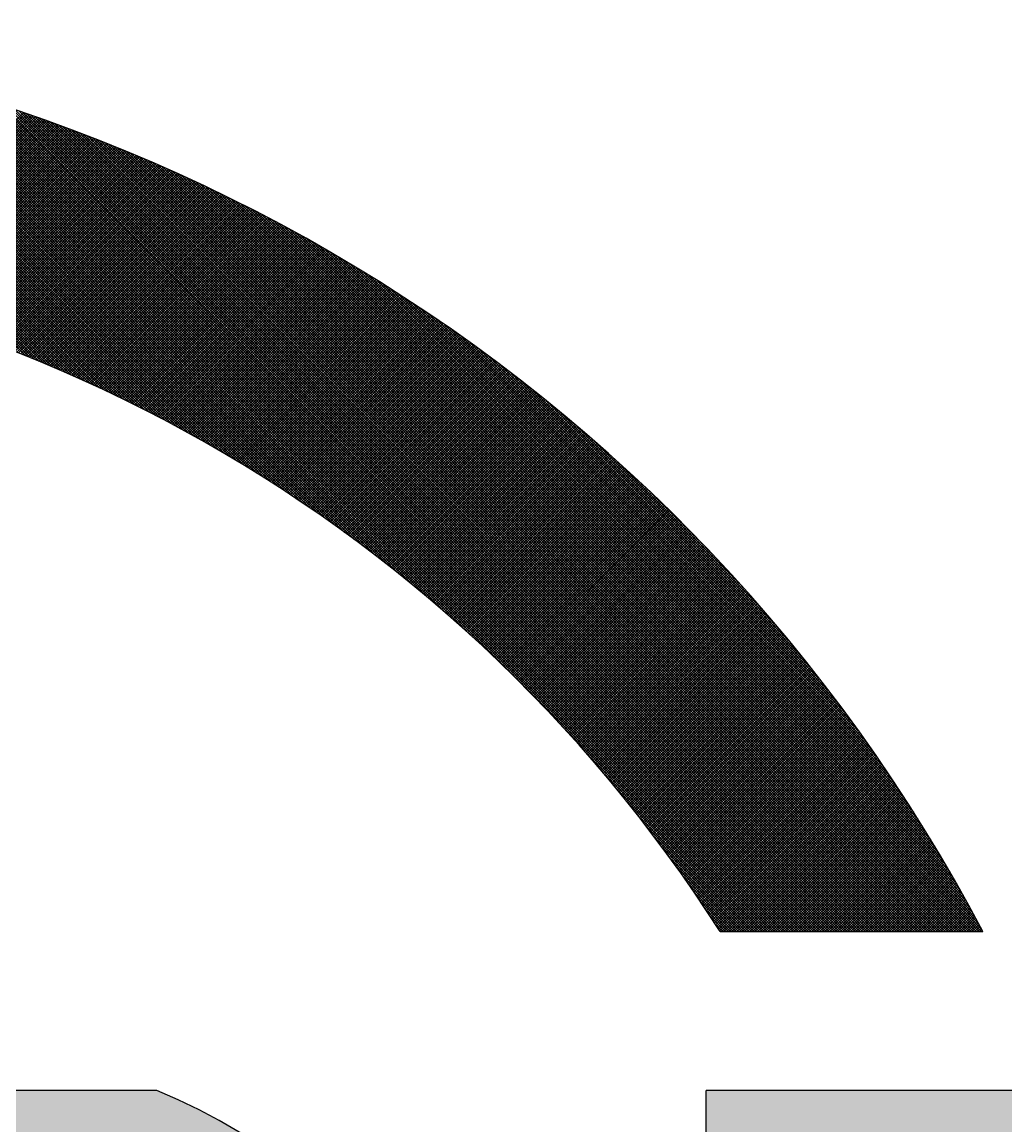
# Model space of a CAD drawing. Extents: x -29293 to 30124, y -19360 to 22650.
# Drawn here: x 24815.1 to 25151.7, y -17345.8 to -16968.3 of the extents above; entities that cross this region are included whole.
import ezdxf

# ---------------------------------------------------------------- set-up
doc = ezdxf.new("R2010")
doc.units = 0
doc.linetypes.add('XKITLINE00', pattern=[0])
doc.layers.get('0').update_dxf_attribs({"linetype": 'CONTINUOUS', "lineweight": 25})

# ---------------------------------------------------------------- blocks, each defined once
blk = doc.blocks.new('*D361')
at = {"color": 1}
for points in [[(545.5604, 18.2845), (548.1943, 18.9966), (548.1524, 18.9973)], [(548.1524, 18.9973), (545.5604, 18.9973), (545.5604, 18.2845)], [(545.5604, 18.2845), (548.1524, 18.9973), (545.5604, 18.2845)], [(545.5604, 18.2845), (548.2361, 18.9943), (548.1943, 18.9966)], [(545.5604, 18.2845), (548.2779, 18.9906), (548.2361, 18.9943)], [(545.5604, 18.2845), (548.3195, 18.9853), (548.2779, 18.9906)], [(545.5604, 18.2845), (548.3609, 18.9785), (548.3195, 18.9853)], [(545.5604, 18.2845), (548.402, 18.9703), (548.3609, 18.9785)], [(545.5604, 18.2845), (548.4428, 18.9606), (548.402, 18.9703)], [(545.5604, 18.2845), (548.4832, 18.9494), (548.4428, 18.9606)], [(545.5604, 18.2845), (548.5232, 18.9368), (548.4832, 18.9494)], [(545.5604, 18.2845), (548.5627, 18.9228), (548.5232, 18.9368)], [(545.5604, 18.2845), (548.6016, 18.9073), (548.5627, 18.9228)], [(545.5604, 18.2845), (548.64, 18.8905), (548.6016, 18.9073)], [(545.5604, 18.2845), (548.6778, 18.8723), (548.64, 18.8905)], [(545.5604, 18.2845), (548.7149, 18.8527), (548.6778, 18.8723)], [(545.5604, 18.2845), (548.7512, 18.8318), (548.7149, 18.8527)], [(545.5604, 18.2845), (548.7868, 18.8097), (548.7512, 18.8318)], [(545.5604, 18.2845), (548.8216, 18.7862), (548.7868, 18.8097)], [(545.5604, 18.2845), (548.8555, 18.7616), (548.8216, 18.7862)], [(545.5604, 18.2845), (548.8885, 18.7357), (548.8555, 18.7616)], [(545.5604, 18.2845), (548.9205, 18.7087), (548.8885, 18.7357)], [(545.5604, 18.2845), (548.9516, 18.6805), (548.9205, 18.7087)], [(545.5604, 18.2845), (548.9816, 18.6512), (548.9516, 18.6805)], [(545.5604, 18.2845), (549.0105, 18.6209), (548.9816, 18.6512)], [(545.5604, 18.2845), (549.0384, 18.5895), (549.0105, 18.6209)], [(545.5604, 18.2845), (549.065, 18.5572), (549.0384, 18.5895)], [(545.5604, 18.2845), (549.0906, 18.5239), (549.065, 18.5572)], [(545.5604, 18.2845), (549.1149, 18.4898), (549.0906, 18.5239)], [(545.5604, 18.2845), (549.1379, 18.4548), (549.1149, 18.4898)], [(545.5604, 18.2845), (549.1597, 18.4189), (549.1379, 18.4548)], [(545.5604, 18.2845), (549.1802, 18.3824), (549.1597, 18.4189)], [(545.5604, 18.2845), (549.1993, 18.3451), (549.1802, 18.3824)], [(545.5604, 18.2845), (549.2171, 18.3071), (549.1993, 18.3451)], [(545.5604, 18.2845), (548.1524, 18.2845), (549.2171, 18.3071)], [(548.1524, 18.2845), (549.2336, 18.2685), (549.2171, 18.3071)], [(548.1524, 18.2845), (548.1746, 18.284), (549.2336, 18.2685)], [(548.1746, 18.284), (548.1968, 18.2823), (549.2486, 18.2294)], [(548.1746, 18.284), (549.2486, 18.2294), (549.2336, 18.2685)], [(548.1968, 18.2823), (548.2189, 18.2796), (549.2744, 18.1496)], [(548.1968, 18.2823), (549.2744, 18.1496), (549.2622, 18.1897)], [(548.1968, 18.2823), (549.2622, 18.1897), (549.2486, 18.2294)], [(548.2189, 18.2796), (548.2409, 18.2758), (549.2851, 18.1091)], [(548.2189, 18.2796), (549.2851, 18.1091), (549.2744, 18.1496)], [(548.2409, 18.2758), (548.2626, 18.2709), (549.2944, 18.0682)], [(548.2409, 18.2758), (549.2944, 18.0682), (549.2851, 18.1091)], [(548.2626, 18.2709), (548.284, 18.265), (549.3085, 17.9856)], [(548.2626, 18.2709), (549.3085, 17.9856), (549.3022, 18.027)], [(548.2626, 18.2709), (549.3022, 18.027), (549.2944, 18.0682)], [(548.284, 18.265), (548.3052, 18.258), (549.3133, 17.9439)], [(548.284, 18.265), (549.3133, 17.9439), (549.3085, 17.9856)], [(548.3052, 18.258), (548.3259, 18.25), (549.3166, 17.9021)], [(548.3052, 18.258), (549.3166, 17.9021), (549.3133, 17.9439)], [(548.3259, 18.25), (548.3463, 18.241), (549.3187, 17.8183)], [(548.3259, 18.25), (549.3187, 17.8183), (549.3184, 17.8602)], [(548.3259, 18.25), (549.3184, 17.8602), (549.3166, 17.9021)], [(548.3463, 18.241), (548.3662, 18.231), (549.3175, 17.7764)], [(548.3463, 18.241), (549.3175, 17.7764), (549.3187, 17.8183)], [(548.3662, 18.231), (548.3856, 18.22), (549.3148, 17.7346)], [(548.3662, 18.231), (549.3148, 17.7346), (549.3175, 17.7764)], [(548.3856, 18.22), (548.4044, 18.2081), (549.3049, 17.6513)], [(548.3856, 18.22), (549.3049, 17.6513), (549.3106, 17.6929)], [(548.3856, 18.22), (549.3106, 17.6929), (549.3148, 17.7346)], [(548.4044, 18.2081), (548.4226, 18.1953), (549.2977, 17.61)], [(548.4044, 18.2081), (549.2977, 17.61), (549.3049, 17.6513)], [(548.4226, 18.1953), (548.4401, 18.1816), (549.2788, 17.5283)], [(548.4226, 18.1953), (549.2788, 17.5283), (549.289, 17.569)], [(548.4226, 18.1953), (549.289, 17.569), (549.2977, 17.61)], [(548.4401, 18.1816), (548.457, 18.167), (549.2672, 17.488)], [(548.4401, 18.1816), (549.2672, 17.488), (549.2788, 17.5283)], [(548.457, 18.167), (548.4731, 18.1517), (549.2542, 17.4482)], [(548.457, 18.167), (549.2542, 17.4482), (549.2672, 17.488)], [(548.4731, 18.1517), (548.4885, 18.1355), (549.2238, 17.37)], [(548.4731, 18.1517), (549.2238, 17.37), (549.2397, 17.4088)], [(548.4731, 18.1517), (549.2397, 17.4088), (549.2542, 17.4482)], [(548.4885, 18.1355), (548.503, 18.1187), (549.2066, 17.3318)], [(548.4885, 18.1355), (549.2066, 17.3318), (549.2238, 17.37)], [(548.503, 18.1187), (548.5167, 18.1011), (549.188, 17.2943)], [(548.503, 18.1187), (549.188, 17.2943), (549.2066, 17.3318)], [(548.5167, 18.1011), (548.5295, 18.0829), (549.1467, 17.2213)], [(548.5167, 18.1011), (549.1467, 17.2213), (549.168, 17.2574)], [(548.5167, 18.1011), (549.168, 17.2574), (549.188, 17.2943)], [(548.5295, 18.0829), (548.5414, 18.0641), (549.1242, 17.1859)], [(548.5295, 18.0829), (549.1242, 17.1859), (549.1467, 17.2213)], [(548.5414, 18.0641), (548.5524, 18.0448), (549.1004, 17.1514)], [(548.5414, 18.0641), (549.1004, 17.1514), (549.1242, 17.1859)], [(548.5524, 18.0448), (548.5624, 18.0249), (549.0491, 17.0851)], [(548.5524, 18.0448), (549.0491, 17.0851), (549.0754, 17.1178)], [(548.5524, 18.0448), (549.0754, 17.1178), (549.1004, 17.1514)], [(548.5624, 18.0249), (548.5714, 18.0045), (549.0217, 17.0533)], [(548.5624, 18.0249), (549.0217, 17.0533), (549.0491, 17.0851)], [(548.5714, 18.0045), (548.5794, 17.9837), (549.0217, 17.0533)], [(548.5794, 17.9837), (548.5864, 17.9626), (549.0217, 17.0533)], [(548.5864, 17.9626), (548.5924, 17.9411), (549.0217, 17.0533)], [(548.5924, 17.9411), (548.5972, 17.9194), (549.0217, 17.0533)], [(548.5972, 17.9194), (548.6011, 17.8975), (549.0217, 17.0533)], [(548.6011, 17.8975), (548.6038, 17.8754), (549.0217, 17.0533)], [(548.6038, 17.8754), (548.6054, 17.8532), (549.0217, 17.0533)], [(548.6054, 17.8532), (548.606, 17.8309), (549.0217, 17.0533)], [(548.606, 17.8309), (548.6054, 17.8087), (549.0217, 17.0533)], [(548.6038, 17.7865), (548.6011, 17.7644), (549.0217, 17.0533)], [(548.6054, 17.8087), (548.6038, 17.7865), (549.0217, 17.0533)], [(548.6011, 17.7644), (548.5972, 17.7424), (549.0217, 17.0533)], [(548.5924, 17.7207), (548.5864, 17.6993), (549.0217, 17.0533)], [(548.5972, 17.7424), (548.5924, 17.7207), (549.0217, 17.0533)], [(548.5794, 17.6781), (548.5714, 17.6573), (549.0217, 17.0533)], [(548.5864, 17.6993), (548.5794, 17.6781), (549.0217, 17.0533)], [(548.5624, 17.637), (548.5524, 17.6171), (549.0217, 17.0533)], [(548.5714, 17.6573), (548.5624, 17.637), (549.0217, 17.0533)], [(548.5414, 17.5977), (548.5295, 17.5789), (549.0217, 17.0533)], [(548.5524, 17.6171), (548.5414, 17.5977), (549.0217, 17.0533)], [(548.5167, 17.5607), (548.503, 17.5432), (549.0217, 17.0533)], [(548.5295, 17.5789), (548.5167, 17.5607), (549.0217, 17.0533)], [(548.4885, 17.5263), (548.4731, 17.5102), (549.0217, 17.0533)], [(548.503, 17.5432), (548.4885, 17.5263), (549.0217, 17.0533)], [(548.4401, 17.4803), (548.4226, 17.4666), (549.0217, 17.0533)], [(548.457, 17.4948), (548.4401, 17.4803), (549.0217, 17.0533)], [(548.4731, 17.5102), (548.457, 17.4948), (549.0217, 17.0533)], [(548.4044, 17.4538), (548.3856, 17.4419), (549.0217, 17.0533)], [(548.4226, 17.4666), (548.4044, 17.4538), (549.0217, 17.0533)], [(548.3259, 17.4119), (548.3052, 17.4038), (549.0217, 17.0533)], [(548.3463, 17.4209), (548.3259, 17.4119), (549.0217, 17.0533)], [(548.3662, 17.4309), (548.3463, 17.4209), (549.0217, 17.0533)], [(548.3856, 17.4419), (548.3662, 17.4309), (549.0217, 17.0533)], [(548.2626, 17.3909), (548.2409, 17.386), (546.986, 17.0533)], [(548.2626, 17.3909), (546.986, 17.0533), (549.0217, 17.0533)], [(548.2409, 17.386), (548.2189, 17.3822), (546.986, 17.0533)], [(548.2189, 17.3822), (548.1968, 17.3795), (546.986, 17.0533)], [(548.1968, 17.3795), (548.1746, 17.3779), (546.986, 17.0533)], [(548.1746, 17.3779), (548.1524, 17.3773), (546.986, 17.0533)], [(548.1524, 17.3773), (546.986, 17.3773), (546.986, 17.0533)], [(548.284, 17.3969), (548.2626, 17.3909), (549.0217, 17.0533)], [(548.3052, 17.4038), (548.284, 17.3969), (549.0217, 17.0533)]]:
    blk.add_solid(points, dxfattribs=at)
blk = doc.blocks.new('*D362')
at = {"color": 5}
for points in [[(542.5148, 18.2845), (543.6812, 18.9973), (541.2188, 18.9973)], [(543.3572, 18.2845), (543.6812, 18.9973), (542.5148, 18.2845)], [(543.3572, 18.2845), (543.752, 18.9663), (543.6812, 18.9973)], [(543.3572, 18.2845), (543.8217, 18.9326), (543.752, 18.9663)], [(543.3572, 18.2845), (543.8901, 18.8964), (543.8217, 18.9326)], [(543.3572, 18.2845), (543.9572, 18.8577), (543.8901, 18.8964)]]:
    blk.add_solid(points, dxfattribs=at)

msp = doc.modelspace()

# ---------------------------------------------------------------- linework, layer by layer
at = {"color": 5, "linetype": 'XKITLINE00'}
for p, q in [((24816.5, -17082.5), (24707.76, -16973.76)), ((24817.99, -17083.1), (24708.79, -16973.9)), ((24819.48, -17083.71), (24709.81, -16974.05)), ((24820.98, -17084.33), (24710.84, -16974.2)), ((24822.49, -17084.95), (24711.88, -16974.34)), ((24824.01, -17085.59), (24712.91, -16974.5)), ((24825.54, -17086.24), (24713.95, -16974.65)), ((24827.08, -17086.9), (24714.99, -16974.81)), ((24828.63, -17087.56), (24716.03, -16974.96)), ((24830.2, -17088.24), (24717.08, -16975.12)), ((24831.77, -17088.93), (24718.12, -16975.29)), ((24833.36, -17089.64), (24719.17, -16975.45)), ((24834.95, -17090.35), (24720.22, -16975.62)), ((24836.56, -17091.07), (24721.28, -16975.79)), ((24838.19, -17091.81), (24722.33, -16975.96)), ((24839.82, -17092.56), (24723.39, -16976.13)), ((24841.47, -17093.33), (24724.45, -16976.31)), ((24843.13, -17094.11), (24725.52, -16976.49)), ((24844.81, -17094.9), (24726.58, -16976.67)), ((24846.5, -17095.7), (24727.65, -16976.86)), ((24848.2, -17096.53), (24728.72, -16977.04)), ((24849.92, -17097.36), (24729.79, -16977.23)), ((24851.66, -17098.22), (24730.87, -16977.42)), ((24853.41, -17099.08), (24731.95, -16977.62)), ((24855.18, -17099.97), (24733.03, -16977.82)), ((24856.97, -17100.87), (24734.11, -16978.01)), ((24858.78, -17101.8), (24735.2, -16978.22)), ((24860.6, -17102.74), (24736.28, -16978.42)), ((24862.45, -17103.7), (24737.38, -16978.63)), ((24864.31, -17104.68), (24738.47, -16978.84)), ((24866.2, -17105.68), (24739.57, -16979.05)), ((24868.11, -17106.71), (24740.66, -16979.27)), ((24870.04, -17107.76), (24741.77, -16979.48)), ((24872, -17108.83), (24742.87, -16979.71)), ((24873.98, -17109.93), (24743.98, -16979.93)), ((24875.99, -17111.06), (24745.09, -16980.16)), ((24878.03, -17112.21), (24746.2, -16980.38)), ((24880.09, -17113.39), (24747.32, -16980.62)), ((24882.19, -17114.6), (24748.44, -16980.85)), ((24884.32, -17115.85), (24749.56, -16981.09)), ((24886.49, -17117.13), (24750.68, -16981.33)), ((24888.69, -17118.45), (24751.81, -16981.57)), ((24890.93, -17119.81), (24752.94, -16981.82)), ((24893.21, -17121.2), (24754.08, -16982.07)), ((24895.54, -17122.65), (24755.21, -16982.32)), ((24897.91, -17124.14), (24756.35, -16982.58)), ((24900.34, -17125.68), (24757.5, -16982.84)), ((24902.82, -17127.28), (24758.64, -16983.1)), ((24905.36, -17128.93), (24759.79, -16983.37)), ((24907.96, -17130.65), (24760.94, -16983.63)), ((24910.64, -17132.45), (24762.1, -16983.91)), ((24913.4, -17134.32), (24763.26, -16984.18)), ((24916.24, -17136.28), (24764.42, -16984.46)), ((24919.18, -17138.34), (24765.59, -16984.74)), ((24922.23, -17140.5), (24766.75, -16985.03)), ((24925.41, -17142.8), (24767.93, -16985.31)), ((24928.73, -17145.23), (24769.1, -16985.61)), ((24932.22, -17147.84), (24770.28, -16985.9)), ((24935.92, -17150.66), (24771.46, -16986.2)), ((24939.87, -17153.72), (24772.65, -16986.5)), ((24944.13, -17157.1), (24773.84, -16986.81)), ((24948.82, -17160.9), (24775.03, -16987.12)), ((24954.11, -17165.31), (24776.23, -16987.43)), ((24960.35, -17170.67), (24777.43, -16987.75)), ((24968.54, -17177.97), (24778.64, -16988.07)), ((25070.77, -17279.32), (24779.84, -16988.39)), ((25071.66, -17279.32), (24781.06, -16988.72)), ((25072.54, -17279.32), (24782.27, -16989.05)), ((25073.42, -17279.32), (24783.49, -16989.39)), ((25074.31, -17279.32), (24784.72, -16989.73)), ((25075.19, -17279.32), (24785.94, -16990.07)), ((25076.08, -17279.32), (24787.18, -16990.42)), ((25076.96, -17279.32), (24788.41, -16990.77)), ((25077.84, -17279.32), (24789.65, -16991.13)), ((25078.73, -17279.32), (24790.9, -16991.49)), ((25079.61, -17279.32), (24792.15, -16991.86)), ((25080.5, -17279.32), (24793.4, -16992.22)), ((25081.38, -17279.32), (24794.66, -16992.6)), ((25082.26, -17279.32), (24795.92, -16992.98)), ((25083.15, -17279.32), (24797.18, -16993.36)), ((25084.03, -17279.32), (24798.45, -16993.74)), ((25084.92, -17279.32), (24799.73, -16994.14)), ((25085.8, -17279.32), (24801.01, -16994.53)), ((25086.68, -17279.32), (24802.29, -16994.93)), ((25087.57, -17279.32), (24803.58, -16995.34)), ((25088.45, -17279.32), (24804.88, -16995.75)), ((25089.33, -17279.32), (24806.18, -16996.16)), ((25090.22, -17279.32), (24807.48, -16996.58)), ((24753.14, -17061.78), (24815.63, -16999.29)), ((24753.85, -17061.96), (24816.29, -16999.51)), ((24754.55, -17062.14), (24816.95, -16999.74)), ((24755.25, -17062.32), (24817.61, -16999.96)), ((24755.95, -17062.5), (24818.27, -17000.19)), ((24756.65, -17062.69), (24818.92, -17000.42)), ((25091.1, -17279.32), (24808.79, -16997.01)), ((25091.99, -17279.32), (24810.1, -16997.44)), ((25092.87, -17279.32), (24811.42, -16997.87)), ((25093.75, -17279.32), (24812.75, -16998.31)), ((25094.64, -17279.32), (24814.08, -16998.76)), ((25095.52, -17279.32), (24815.41, -16999.21)), ((25096.41, -17279.32), (24816.75, -16999.67)), ((25097.29, -17279.32), (24818.1, -17000.13)), ((24757.35, -17062.87), (24819.58, -17000.64)), ((24758.05, -17063.06), (24820.24, -17000.87)), ((24758.75, -17063.24), (24820.89, -17001.1)), ((24759.44, -17063.43), (24821.54, -17001.33)), ((24760.14, -17063.62), (24822.2, -17001.56)), ((24760.84, -17063.81), (24822.85, -17001.79)), ((24761.53, -17064), (24823.5, -17002.02)), ((24762.22, -17064.19), (24824.15, -17002.26)), ((24762.92, -17064.38), (24824.81, -17002.49)), ((24763.61, -17064.57), (24825.46, -17002.72)), ((24764.3, -17064.76), (24826.11, -17002.96)), ((24764.99, -17064.96), (24826.75, -17003.19)), ((24765.68, -17065.15), (24827.4, -17003.43)), ((24766.37, -17065.35), (24828.05, -17003.66)), ((24767.05, -17065.54), (24828.7, -17003.9)), ((24767.74, -17065.74), (24829.34, -17004.14)), ((25098.17, -17279.32), (24819.45, -17000.6)), ((25099.06, -17279.32), (24820.81, -17001.07)), ((25099.94, -17279.32), (24822.17, -17001.55)), ((25100.83, -17279.32), (24823.54, -17002.04)), ((25101.71, -17279.32), (24824.91, -17002.53)), ((25102.59, -17279.32), (24826.3, -17003.03)), ((25103.48, -17279.32), (24827.68, -17003.53)), ((25104.36, -17279.32), (24829.08, -17004.04)), ((24768.43, -17065.94), (24829.99, -17004.38)), ((24769.11, -17066.14), (24830.64, -17004.61)), ((24769.8, -17066.34), (24831.28, -17004.85)), ((24770.48, -17066.54), (24831.92, -17005.09)), ((24771.16, -17066.74), (24832.57, -17005.33)), ((24771.84, -17066.94), (24833.21, -17005.57)), ((24772.53, -17067.14), (24833.85, -17005.82)), ((24773.21, -17067.35), (24834.49, -17006.06)), ((24773.89, -17067.55), (24835.13, -17006.3)), ((24774.56, -17067.76), (24835.78, -17006.55)), ((24775.24, -17067.96), (24836.41, -17006.79)), ((24775.92, -17068.17), (24837.05, -17007.03)), ((24776.6, -17068.38), (24837.69, -17007.28)), ((24777.27, -17068.58), (24838.33, -17007.53)), ((24777.95, -17068.79), (24838.97, -17007.77)), ((25105.24, -17279.32), (24830.48, -17004.56)), ((25106.13, -17279.32), (24831.88, -17005.08)), ((25107.01, -17279.32), (24833.3, -17005.61)), ((25107.9, -17279.32), (24834.72, -17006.14)), ((25108.78, -17279.32), (24836.14, -17006.69)), ((25109.66, -17279.32), (24837.58, -17007.24)), ((25110.55, -17279.32), (24839.02, -17007.79)), ((24778.62, -17069), (24839.6, -17008.02)), ((24779.29, -17069.21), (24840.24, -17008.27)), ((24779.97, -17069.43), (24840.87, -17008.52)), ((24780.64, -17069.64), (24841.51, -17008.77)), ((24781.31, -17069.85), (24842.14, -17009.02)), ((24781.98, -17070.06), (24842.78, -17009.27)), ((24782.65, -17070.28), (24843.41, -17009.52)), ((24783.32, -17070.49), (24844.04, -17009.77)), ((24783.98, -17070.71), (24844.67, -17010.02)), ((24784.65, -17070.93), (24845.3, -17010.27)), ((24785.32, -17071.14), (24845.93, -17010.53)), ((24785.98, -17071.36), (24846.56, -17010.78)), ((24786.65, -17071.58), (24847.19, -17011.04)), ((24787.31, -17071.8), (24847.82, -17011.29)), ((24787.97, -17072.02), (24848.45, -17011.55)), ((25111.43, -17279.32), (24840.47, -17008.36)), ((25112.32, -17279.32), (24841.92, -17008.93)), ((25113.2, -17279.32), (24843.39, -17009.51)), ((25114.08, -17279.32), (24844.86, -17010.09)), ((25114.97, -17279.32), (24846.33, -17010.69)), ((25115.85, -17279.32), (24847.82, -17011.29)), ((24788.64, -17072.24), (24849.08, -17011.8)), ((24789.3, -17072.47), (24849.7, -17012.06)), ((24789.96, -17072.69), (24850.33, -17012.32)), ((24790.62, -17072.91), (24850.96, -17012.58)), ((24791.28, -17073.14), (24851.58, -17012.84)), ((24791.94, -17073.36), (24852.2, -17013.1)), ((24792.6, -17073.59), (24852.83, -17013.36)), ((24793.25, -17073.82), (24853.45, -17013.62)), ((24793.91, -17074.04), (24854.07, -17013.88)), ((24794.56, -17074.27), (24854.7, -17014.14)), ((24795.22, -17074.5), (24855.32, -17014.4)), ((24795.87, -17074.73), (24855.94, -17014.67)), ((24796.53, -17074.96), (24856.56, -17014.93)), ((24797.18, -17075.19), (24857.18, -17015.19)), ((24797.83, -17075.43), (24857.8, -17015.46)), ((25116.74, -17279.32), (24849.31, -17011.9)), ((25117.62, -17279.32), (24850.82, -17012.52)), ((25118.5, -17279.32), (24852.33, -17013.15)), ((25119.39, -17279.32), (24853.85, -17013.78)), ((25120.27, -17279.32), (24855.38, -17014.43)), ((25121.15, -17279.32), (24856.91, -17015.08)), ((24798.48, -17075.66), (24858.42, -17015.73)), ((24799.13, -17075.89), (24859.03, -17015.99)), ((24799.78, -17076.13), (24859.65, -17016.26)), ((24800.43, -17076.36), (24860.27, -17016.53)), ((24801.08, -17076.6), (24860.88, -17016.79)), ((24801.73, -17076.83), (24861.5, -17017.06)), ((24802.37, -17077.07), (24862.11, -17017.33)), ((24803.02, -17077.31), (24862.73, -17017.6)), ((24803.66, -17077.55), (24863.34, -17017.87)), ((24804.31, -17077.79), (24863.95, -17018.14)), ((24804.95, -17078.03), (24864.57, -17018.41)), ((24805.6, -17078.27), (24865.18, -17018.68)), ((24806.24, -17078.51), (24865.79, -17018.96)), ((24806.88, -17078.75), (24866.4, -17019.23)), ((25122.04, -17279.32), (24858.46, -17015.74)), ((25122.92, -17279.32), (24860.02, -17016.42)), ((25123.81, -17279.32), (24861.58, -17017.1)), ((25124.69, -17279.32), (24863.16, -17017.79)), ((25125.57, -17279.32), (24864.74, -17018.49)), ((25126.46, -17279.32), (24866.34, -17019.2)), ((24807.52, -17078.99), (24867.01, -17019.5)), ((24808.16, -17079.24), (24867.62, -17019.78)), ((24808.8, -17079.48), (24868.23, -17020.05)), ((24809.44, -17079.73), (24868.84, -17020.33)), ((24810.08, -17079.97), (24869.45, -17020.6)), ((24810.71, -17080.22), (24870.05, -17020.88)), ((24811.35, -17080.47), (24870.66, -17021.16)), ((24811.99, -17080.71), (24871.27, -17021.44)), ((24812.62, -17080.96), (24871.87, -17021.71)), ((24813.26, -17081.21), (24872.48, -17021.99)), ((24813.89, -17081.46), (24873.08, -17022.27)), ((24814.52, -17081.71), (24873.68, -17022.55)), ((24815.16, -17081.97), (24874.29, -17022.83)), ((25127.34, -17279.32), (24867.94, -17019.92)), ((25128.23, -17279.32), (24869.56, -17020.66)), ((25129.11, -17279.32), (24871.19, -17021.4)), ((25129.99, -17279.32), (24872.83, -17022.15)), ((25130.88, -17279.32), (24874.48, -17022.92)), ((24815.79, -17082.22), (24874.89, -17023.11)), ((24816.42, -17082.47), (24875.49, -17023.4)), ((24817.05, -17082.72), (24876.09, -17023.68)), ((24817.68, -17082.98), (24876.7, -17023.96)), ((24818.31, -17083.23), (24877.3, -17024.25)), ((24818.94, -17083.49), (24877.9, -17024.53)), ((24819.56, -17083.75), (24878.49, -17024.81)), ((24820.19, -17084), (24879.09, -17025.1)), ((24820.82, -17084.26), (24879.69, -17025.38)), ((24821.44, -17084.52), (24880.29, -17025.67)), ((24822.07, -17084.78), (24880.89, -17025.96)), ((24822.69, -17085.04), (24881.48, -17026.25)), ((24823.31, -17085.3), (24882.08, -17026.53)), ((24823.94, -17085.56), (24882.67, -17026.82)), ((25131.76, -17279.32), (24876.14, -17023.7)), ((25132.64, -17279.32), (24877.81, -17024.49)), ((25133.53, -17279.32), (24879.5, -17025.29)), ((25134.41, -17279.32), (24881.2, -17026.11)), ((24824.56, -17085.82), (24883.27, -17027.11)), ((24825.18, -17086.09), (24883.86, -17027.4)), ((24825.8, -17086.35), (24884.46, -17027.69)), ((24826.42, -17086.61), (24885.05, -17027.98)), ((24827.04, -17086.88), (24885.64, -17028.27)), ((24827.66, -17087.14), (24886.23, -17028.56)), ((24828.27, -17087.41), (24886.83, -17028.86)), ((24828.89, -17087.68), (24887.42, -17029.15)), ((24829.51, -17087.94), (24888.01, -17029.44)), ((24830.12, -17088.21), (24888.6, -17029.74)), ((24830.74, -17088.48), (24889.19, -17030.03)), ((24831.35, -17088.75), (24889.77, -17030.33)), ((24831.97, -17089.02), (24890.36, -17030.62)), ((25135.3, -17279.32), (24882.91, -17026.94)), ((25136.18, -17279.32), (24884.64, -17027.78)), ((25137.06, -17279.32), (24886.38, -17028.64)), ((25137.95, -17279.32), (24888.13, -17029.51)), ((25138.83, -17279.32), (24889.9, -17030.39)), ((24832.58, -17089.29), (24890.95, -17030.92)), ((24833.19, -17089.56), (24891.54, -17031.22)), ((24833.8, -17089.83), (24892.12, -17031.51)), ((24834.41, -17090.11), (24892.71, -17031.81)), ((24835.02, -17090.38), (24893.29, -17032.11)), ((24835.63, -17090.66), (24893.88, -17032.41)), ((24836.24, -17090.93), (24894.46, -17032.71)), ((24836.85, -17091.21), (24895.05, -17033.01)), ((24837.46, -17091.48), (24895.63, -17033.31)), ((24838.07, -17091.76), (24896.21, -17033.61)), ((24838.67, -17092.04), (24896.8, -17033.91)), ((24839.28, -17092.31), (24897.38, -17034.22)), ((25139.72, -17279.32), (24891.69, -17031.29)), ((25140.6, -17279.32), (24893.49, -17032.21)), ((25141.48, -17279.32), (24895.3, -17033.14)), ((25142.37, -17279.32), (24897.14, -17034.09)), ((24839.88, -17092.59), (24897.96, -17034.52)), ((24840.49, -17092.87), (24898.54, -17034.82)), ((24841.09, -17093.15), (24899.12, -17035.13)), ((24841.69, -17093.43), (24899.7, -17035.43)), ((24842.3, -17093.72), (24900.28, -17035.74)), ((24842.9, -17094), (24900.85, -17036.04)), ((24843.5, -17094.28), (24901.43, -17036.35)), ((24844.1, -17094.56), (24902.01, -17036.66)), ((24844.7, -17094.85), (24902.59, -17036.96)), ((24845.3, -17095.13), (24903.16, -17037.27)), ((24845.9, -17095.42), (24903.74, -17037.58)), ((24846.5, -17095.7), (24904.31, -17037.89)), ((25143.25, -17279.32), (24898.99, -17035.06)), ((25143.45, -17278.64), (24900.86, -17036.04)), ((25142.45, -17276.75), (24902.74, -17037.05)), ((25141.42, -17274.84), (24904.65, -17038.07)), ((24847.09, -17095.99), (24904.89, -17038.2)), ((24847.69, -17096.28), (24905.46, -17038.51)), ((24848.28, -17096.57), (24906.03, -17038.82)), ((24848.88, -17096.85), (24906.61, -17039.13)), ((24849.47, -17097.14), (24907.18, -17039.44)), ((24850.07, -17097.43), (24907.75, -17039.75)), ((24850.66, -17097.72), (24908.32, -17040.06)), ((24851.25, -17098.02), (24908.89, -17040.38)), ((24851.85, -17098.31), (24909.46, -17040.69)), ((24852.44, -17098.6), (24910.03, -17041.01)), ((24853.03, -17098.89), (24910.6, -17041.32)), ((24853.62, -17099.19), (24911.17, -17041.64)), ((24854.21, -17099.48), (24911.74, -17041.95)), ((25140.38, -17272.92), (24906.58, -17039.11)), ((25139.32, -17270.97), (24908.52, -17040.18)), ((25138.23, -17269), (24910.49, -17041.26)), ((24854.8, -17099.78), (24912.31, -17042.27)), ((24855.38, -17100.07), (24912.87, -17042.59)), ((24855.97, -17100.37), (24913.44, -17042.9)), ((24856.56, -17100.67), (24914, -17043.22)), ((24857.15, -17100.96), (24914.57, -17043.54)), ((24857.73, -17101.26), (24915.13, -17043.86)), ((24858.32, -17101.56), (24915.7, -17044.18)), ((24858.9, -17101.86), (24916.26, -17044.5)), ((24859.48, -17102.16), (24916.83, -17044.82)), ((24860.07, -17102.46), (24917.39, -17045.14)), ((24860.65, -17102.76), (24917.95, -17045.46)), ((25137.12, -17267.01), (24912.49, -17042.37)), ((25135.99, -17264.99), (24914.5, -17043.5)), ((25134.84, -17262.95), (24916.54, -17044.66)), ((24861.23, -17103.07), (24918.51, -17045.78)), ((24861.81, -17103.37), (24919.07, -17046.11)), ((24862.39, -17103.67), (24919.63, -17046.43)), ((24862.97, -17103.98), (24920.19, -17046.75)), ((24863.55, -17104.28), (24920.75, -17047.08)), ((24864.13, -17104.59), (24921.31, -17047.4)), ((24864.71, -17104.89), (24921.87, -17047.73)), ((24865.29, -17105.2), (24922.43, -17048.05)), ((24865.86, -17105.5), (24922.99, -17048.38)), ((24866.44, -17105.81), (24923.54, -17048.71)), ((24867.01, -17106.12), (24924.1, -17049.04)), ((24867.59, -17106.43), (24924.66, -17049.36)), ((25133.66, -17260.89), (24918.61, -17045.84)), ((25132.45, -17258.8), (24920.7, -17047.05)), ((25131.21, -17256.68), (24922.82, -17048.28)), ((24868.16, -17106.74), (24925.21, -17049.69)), ((24868.74, -17107.05), (24925.77, -17050.02)), ((24869.31, -17107.36), (24926.32, -17050.35)), ((24869.88, -17107.67), (24926.87, -17050.68)), ((24870.45, -17107.98), (24927.43, -17051.01)), ((24871.03, -17108.3), (24927.98, -17051.34)), ((24871.6, -17108.61), (24928.53, -17051.67)), ((24872.17, -17108.92), (24929.08, -17052.01)), ((24872.74, -17109.24), (24929.64, -17052.34)), ((24873.3, -17109.55), (24930.19, -17052.67)), ((24873.87, -17109.87), (24930.74, -17053.01)), ((25129.95, -17254.53), (24924.97, -17049.55)), ((25128.65, -17252.35), (24927.15, -17050.84)), ((25127.32, -17250.13), (24929.36, -17052.17)), ((24874.44, -17110.19), (24931.29, -17053.34)), ((24875.01, -17110.5), (24931.84, -17053.67)), ((24875.57, -17110.82), (24932.38, -17054.01)), ((24876.14, -17111.14), (24932.93, -17054.35)), ((24876.7, -17111.46), (24933.48, -17054.68)), ((24877.27, -17111.78), (24934.03, -17055.02)), ((24877.83, -17112.1), (24934.57, -17055.36)), ((24878.39, -17112.42), (24935.12, -17055.69)), ((24878.96, -17112.74), (24935.66, -17056.03)), ((24879.52, -17113.06), (24936.21, -17056.37)), ((24880.08, -17113.38), (24936.75, -17056.71)), ((24880.64, -17113.71), (24937.3, -17057.05)), ((25125.96, -17247.89), (24931.61, -17053.53)), ((25124.56, -17245.61), (24933.89, -17054.93)), ((25123.12, -17243.28), (24936.21, -17056.37)), ((24881.2, -17114.03), (24937.84, -17057.39)), ((24881.76, -17114.36), (24938.38, -17057.73)), ((24882.32, -17114.68), (24938.93, -17058.07)), ((24882.88, -17115.01), (24939.47, -17058.41)), ((24883.44, -17115.33), (24940.01, -17058.76)), ((24883.99, -17115.66), (24940.55, -17059.1)), ((24884.55, -17115.99), (24941.09, -17059.44)), ((24885.11, -17116.31), (24941.63, -17059.79)), ((24885.66, -17116.64), (24942.17, -17060.13)), ((24886.22, -17116.97), (24942.71, -17060.48)), ((24886.77, -17117.3), (24943.25, -17060.82)), ((25121.64, -17240.92), (24938.57, -17057.85)), ((25120.12, -17238.52), (24940.98, -17059.37)), ((24887.32, -17117.63), (24943.79, -17061.17)), ((24887.88, -17117.96), (24944.32, -17061.51)), ((24888.43, -17118.29), (24944.86, -17061.86)), ((24888.98, -17118.63), (24945.4, -17062.21)), ((24889.53, -17118.96), (24945.93, -17062.56)), ((24890.08, -17119.29), (24946.47, -17062.91)), ((24890.63, -17119.63), (24947, -17063.26)), ((24891.18, -17119.96), (24947.54, -17063.6)), ((24891.73, -17120.3), (24948.07, -17063.95)), ((24892.28, -17120.63), (24948.6, -17064.31)), ((25118.56, -17236.06), (24943.43, -17060.94)), ((25116.94, -17233.56), (24945.93, -17062.56)), ((25115.27, -17231.01), (24948.48, -17064.23)), ((24892.83, -17120.97), (24949.14, -17064.66)), ((24893.37, -17121.31), (24949.67, -17065.01)), ((24893.92, -17121.64), (24950.2, -17065.36)), ((24894.46, -17121.98), (24950.73, -17065.71)), ((24895.01, -17122.32), (24951.26, -17066.07)), ((24895.55, -17122.66), (24951.79, -17066.42)), ((24896.1, -17123), (24952.32, -17066.77)), ((24896.64, -17123.34), (24952.85, -17067.13)), ((24897.18, -17123.68), (24953.38, -17067.48)), ((24897.73, -17124.02), (24953.91, -17067.84)), ((24898.27, -17124.36), (24954.44, -17068.19)), ((25113.54, -17228.4), (24951.1, -17065.95)), ((25111.75, -17225.72), (24953.77, -17067.74)), ((24898.81, -17124.71), (24954.97, -17068.55)), ((24899.35, -17125.05), (24955.49, -17068.91)), ((24899.89, -17125.39), (24956.02, -17069.27)), ((24900.43, -17125.74), (24956.54, -17069.62)), ((24900.97, -17126.08), (24957.07, -17069.98)), ((24901.51, -17126.43), (24957.59, -17070.34)), ((24902.04, -17126.78), (24958.12, -17070.7)), ((24902.58, -17127.12), (24958.64, -17071.06)), ((24903.12, -17127.47), (24959.17, -17071.42)), ((24903.65, -17127.82), (24959.69, -17071.78)), ((24904.19, -17128.17), (24960.21, -17072.14)), ((25109.89, -17222.98), (24956.51, -17069.6)), ((25107.96, -17220.17), (24959.33, -17071.53)), ((24904.72, -17128.52), (24960.73, -17072.51)), ((24905.26, -17128.87), (24961.25, -17072.87)), ((24905.79, -17129.22), (24961.78, -17073.23)), ((24906.32, -17129.57), (24962.3, -17073.6)), ((24906.86, -17129.92), (24962.82, -17073.96)), ((24907.39, -17130.27), (24963.33, -17074.32)), ((24907.92, -17130.62), (24963.85, -17074.69)), ((24908.45, -17130.98), (24964.37, -17075.05)), ((24908.98, -17131.33), (24964.89, -17075.42)), ((24909.51, -17131.69), (24965.41, -17075.79)), ((25105.95, -17217.27), (24962.22, -17073.54)), ((25103.85, -17214.29), (24965.21, -17075.65)), ((24910.04, -17132.04), (24965.92, -17076.15)), ((24910.57, -17132.4), (24966.44, -17076.52)), ((24911.09, -17132.75), (24966.96, -17076.89)), ((24911.62, -17133.11), (24967.47, -17077.26)), ((24912.15, -17133.47), (24967.99, -17077.63)), ((24912.67, -17133.83), (24968.5, -17078)), ((24913.2, -17134.18), (24969.01, -17078.37)), ((24913.72, -17134.54), (24969.53, -17078.74)), ((24914.25, -17134.9), (24970.04, -17079.11)), ((24914.77, -17135.26), (24970.55, -17079.48)), ((25101.65, -17211.2), (24968.29, -17077.85)), ((24915.29, -17135.62), (24971.07, -17079.85)), ((24915.82, -17135.99), (24971.58, -17080.22)), ((24916.34, -17136.35), (24972.09, -17080.6)), ((24916.86, -17136.71), (24972.6, -17080.97)), ((24917.38, -17137.07), (24973.11, -17081.34)), ((24917.9, -17137.44), (24973.62, -17081.72)), ((24918.42, -17137.8), (24974.13, -17082.09)), ((24918.94, -17138.17), (24974.64, -17082.47)), ((24919.46, -17138.53), (24975.14, -17082.84)), ((24919.97, -17138.9), (24975.65, -17083.22)), ((25099.33, -17208), (24971.49, -17080.16)), ((25096.89, -17204.68), (24974.82, -17082.6)), ((24920.49, -17139.26), (24976.16, -17083.6)), ((24921.01, -17139.63), (24976.66, -17083.98)), ((24921.53, -17140), (24977.17, -17084.35)), ((24922.04, -17140.37), (24977.68, -17084.73)), ((24922.56, -17140.74), (24978.18, -17085.11)), ((24923.07, -17141.11), (24978.69, -17085.49)), ((24923.58, -17141.48), (24979.19, -17085.87)), ((24924.1, -17141.85), (24979.69, -17086.25)), ((24924.61, -17142.22), (24980.2, -17086.63)), ((24925.12, -17142.59), (24980.7, -17087.01)), ((25094.3, -17201.21), (24978.29, -17085.19)), ((24925.63, -17142.96), (24981.2, -17087.39)), ((24926.15, -17143.33), (24981.7, -17087.78)), ((24926.66, -17143.71), (24982.2, -17088.16)), ((24927.17, -17144.08), (24982.7, -17088.54)), ((24927.67, -17144.46), (24983.21, -17088.93)), ((24928.18, -17144.83), (24983.7, -17089.31)), ((24928.69, -17145.21), (24984.2, -17089.69)), ((24929.2, -17145.58), (24984.7, -17090.08)), ((24929.71, -17145.96), (24985.2, -17090.46)), ((24930.21, -17146.34), (24985.7, -17090.85)), ((25091.54, -17197.56), (24981.93, -17087.95)), ((25088.58, -17193.72), (24985.77, -17090.91)), ((24930.72, -17146.71), (24986.2, -17091.24)), ((24931.22, -17147.09), (24986.69, -17091.62)), ((24931.73, -17147.47), (24987.19, -17092.01)), ((24932.23, -17147.85), (24987.69, -17092.4)), ((24932.74, -17148.23), (24988.18, -17092.79)), ((24933.24, -17148.61), (24988.68, -17093.18)), ((24933.74, -17148.99), (24989.17, -17093.57)), ((24934.25, -17149.38), (24989.66, -17093.96)), ((24934.75, -17149.76), (24990.16, -17094.35)), ((24935.25, -17150.14), (24990.65, -17094.74)), ((25085.38, -17189.63), (24989.87, -17094.12)), ((24935.75, -17150.52), (24991.14, -17095.13)), ((24936.25, -17150.91), (24991.63, -17095.52)), ((24936.75, -17151.29), (24992.13, -17095.91)), ((24937.25, -17151.68), (24992.62, -17096.31)), ((24937.74, -17152.06), (24993.11, -17096.7)), ((24938.24, -17152.45), (24993.6, -17097.09)), ((24938.74, -17152.84), (24994.09, -17097.49)), ((24939.23, -17153.22), (24994.58, -17097.88)), ((24939.73, -17153.61), (24995.06, -17098.28)), ((25081.86, -17185.23), (24994.26, -17097.63)), ((24940.23, -17154), (24995.55, -17098.67)), ((24940.72, -17154.39), (24996.04, -17099.07)), ((24941.21, -17154.78), (24996.53, -17099.47)), ((24941.71, -17155.17), (24997.01, -17099.86)), ((24942.2, -17155.56), (24997.5, -17100.26)), ((24942.69, -17155.95), (24997.99, -17100.66)), ((24943.19, -17156.34), (24998.47, -17101.06)), ((24943.68, -17156.74), (24998.96, -17101.46)), ((24944.17, -17157.13), (24999.44, -17101.86)), ((24944.66, -17157.52), (24999.92, -17102.26)), ((25077.95, -17180.43), (24999.06, -17101.55)), ((24945.15, -17157.92), (25000.41, -17102.66)), ((24945.64, -17158.31), (25000.89, -17103.06)), ((24946.13, -17158.71), (25001.37, -17103.46)), ((24946.61, -17159.1), (25001.85, -17103.86)), ((24947.1, -17159.5), (25002.34, -17104.27)), ((24947.59, -17159.9), (25002.82, -17104.67)), ((24948.08, -17160.29), (25003.3, -17105.07)), ((24948.56, -17160.69), (25003.78, -17105.48)), ((24949.05, -17161.09), (25004.26, -17105.88)), ((25073.48, -17175.08), (25004.41, -17106.01)), ((24949.53, -17161.49), (25004.74, -17106.29)), ((24950.02, -17161.89), (25005.21, -17106.69)), ((24950.5, -17162.29), (25005.69, -17107.1)), ((24950.98, -17162.69), (25006.17, -17107.5)), ((24951.46, -17163.09), (25006.65, -17107.91)), ((24951.95, -17163.49), (25007.12, -17108.32)), ((24952.43, -17163.9), (25007.6, -17108.72)), ((24952.91, -17164.3), (25008.08, -17109.13)), ((24953.39, -17164.7), (25008.55, -17109.54)), ((24953.87, -17165.11), (25009.03, -17109.95)), ((24954.35, -17165.51), (25009.5, -17110.36)), ((24954.83, -17165.92), (25009.97, -17110.77)), ((24955.31, -17166.32), (25010.45, -17111.18)), ((24955.78, -17166.73), (25010.92, -17111.59)), ((24956.26, -17167.14), (25011.39, -17112)), ((24956.74, -17167.54), (25011.86, -17112.42)), ((24957.21, -17167.95), (25012.33, -17112.83)), ((24957.69, -17168.36), (25012.81, -17113.24)), ((24958.16, -17168.77), (25013.28, -17113.65)), ((25068.19, -17168.9), (25010.59, -17111.31)), ((24958.64, -17169.18), (25013.75, -17114.07)), ((24959.11, -17169.59), (25014.22, -17114.48)), ((24959.58, -17170), (25014.68, -17114.9)), ((24960.06, -17170.41), (25015.15, -17115.31)), ((24960.53, -17170.82), (25015.62, -17115.73)), ((24961, -17171.23), (25016.09, -17116.15)), ((24961.47, -17171.65), (25016.56, -17116.56)), ((24961.94, -17172.06), (25017.02, -17116.98)), ((24962.41, -17172.48), (25017.49, -17117.4)), ((24962.88, -17172.89), (25017.95, -17117.82)), ((24963.35, -17173.31), (25018.42, -17118.23)), ((24963.82, -17173.72), (25018.88, -17118.65)), ((24964.28, -17174.14), (25019.35, -17119.07)), ((24964.75, -17174.55), (25019.81, -17119.49)), ((24965.22, -17174.97), (25020.27, -17119.91)), ((24965.68, -17175.39), (25020.74, -17120.34)), ((24966.15, -17175.81), (25021.2, -17120.76)), ((24966.61, -17176.23), (25021.66, -17121.18)), ((25061.4, -17161.24), (25018.26, -17118.09)), ((24967.08, -17176.65), (25022.12, -17121.6)), ((24967.54, -17177.07), (25022.58, -17122.02)), ((24968.01, -17177.49), (25023.04, -17122.45)), ((24968.47, -17177.91), (25023.5, -17122.87)), ((24968.93, -17178.33), (25023.96, -17123.3)), ((24969.39, -17178.75), (25024.42, -17123.72)), ((24969.85, -17179.17), (25024.88, -17124.15)), ((24970.31, -17179.6), (25025.34, -17124.57)), ((24970.77, -17180.02), (25025.8, -17125)), ((24971.23, -17180.45), (25026.25, -17125.43)), ((24971.69, -17180.87), (25026.71, -17125.85)), ((24972.15, -17181.3), (25027.17, -17126.28)), ((24972.61, -17181.72), (25027.62, -17126.71)), ((24973.07, -17182.15), (25028.08, -17127.14)), ((24973.52, -17182.58), (25028.53, -17127.57)), ((24973.98, -17183), (25028.99, -17128)), ((24974.43, -17183.43), (25029.44, -17128.43)), ((24974.89, -17183.86), (25029.89, -17128.86)), ((24975.34, -17184.29), (25030.35, -17129.29)), ((24975.8, -17184.72), (25030.8, -17129.72)), ((24976.25, -17185.15), (25031.25, -17130.15)), ((24976.7, -17185.58), (25031.7, -17130.58)), ((24977.16, -17186.01), (25032.15, -17131.02)), ((24977.61, -17186.45), (25032.6, -17131.45)), ((24978.06, -17186.88), (25033.05, -17131.88)), ((24978.51, -17187.31), (25033.5, -17132.32)), ((25050.33, -17149.28), (25030.21, -17129.16)), ((24978.96, -17187.75), (25033.95, -17132.75)), ((24979.41, -17188.18), (25034.4, -17133.19)), ((24979.86, -17188.62), (25034.85, -17133.62)), ((24980.31, -17189.05), (25035.3, -17134.06)), ((24980.75, -17189.49), (25035.74, -17134.5)), ((24981.2, -17189.92), (25036.19, -17134.94)), ((24981.65, -17190.36), (25036.64, -17135.37)), ((24982.1, -17190.8), (25037.08, -17135.81)), ((24982.54, -17191.24), (25037.53, -17136.25)), ((24982.99, -17191.67), (25037.97, -17136.69)), ((24983.43, -17192.11), (25038.42, -17137.13)), ((24983.88, -17192.55), (25038.86, -17137.57)), ((24984.32, -17192.99), (25039.3, -17138.01)), ((24984.76, -17193.43), (25039.75, -17138.45)), ((24985.2, -17193.88), (25040.19, -17138.89)), ((24985.65, -17194.32), (25040.63, -17139.33)), ((24986.09, -17194.76), (25041.07, -17139.78)), ((24986.53, -17195.2), (25041.51, -17140.22)), ((24986.97, -17195.65), (25041.95, -17140.66)), ((24987.41, -17196.09), (25042.39, -17141.11)), ((24987.85, -17196.54), (25042.83, -17141.55)), ((24988.29, -17196.98), (25043.27, -17141.99)), ((24988.72, -17197.43), (25043.71, -17142.44)), ((24989.16, -17197.87), (25044.15, -17142.89)), ((24989.6, -17198.32), (25044.59, -17143.33)), ((24990.04, -17198.77), (25045.02, -17143.78)), ((24990.47, -17199.22), (25045.46, -17144.23)), ((24990.91, -17199.66), (25045.9, -17144.67)), ((24991.34, -17200.11), (25046.33, -17145.12)), ((24991.78, -17200.56), (25046.77, -17145.57)), ((24992.21, -17201.01), (25047.2, -17146.02)), ((24992.64, -17201.46), (25047.64, -17146.47)), ((24993.08, -17201.91), (25048.07, -17146.92)), ((24993.51, -17202.37), (25048.5, -17147.37)), ((24993.94, -17202.82), (25048.94, -17147.82)), ((24994.37, -17203.27), (25049.37, -17148.27)), ((24994.8, -17203.73), (25049.8, -17148.72)), ((24995.23, -17204.18), (25050.23, -17149.18)), ((24995.66, -17204.63), (25050.66, -17149.63)), ((24996.09, -17205.09), (25051.09, -17150.08)), ((24996.52, -17205.54), (25051.53, -17150.54)), ((24996.94, -17206), (25051.95, -17150.99)), ((24997.37, -17206.46), (25052.38, -17151.45)), ((24997.8, -17206.91), (25052.81, -17151.9)), ((24998.22, -17207.37), (25053.24, -17152.36)), ((24998.65, -17207.83), (25053.67, -17152.81)), ((24999.07, -17208.29), (25054.1, -17153.27)), ((24999.5, -17208.75), (25054.52, -17153.73)), ((24999.92, -17209.21), (25054.95, -17154.18)), ((25000.35, -17209.67), (25055.37, -17154.64)), ((25000.77, -17210.13), (25055.8, -17155.1)), ((25001.19, -17210.59), (25056.22, -17155.56)), ((25001.61, -17211.05), (25056.65, -17156.02)), ((25002.03, -17211.52), (25057.07, -17156.48)), ((25002.45, -17211.98), (25057.5, -17156.94)), ((25002.87, -17212.44), (25057.92, -17157.4)), ((25003.29, -17212.91), (25058.34, -17157.86)), ((25003.71, -17213.37), (25058.76, -17158.32)), ((25004.13, -17213.84), (25059.19, -17158.79)), ((25004.55, -17214.31), (25059.61, -17159.25)), ((25004.97, -17214.77), (25060.03, -17159.71)), ((25005.38, -17215.24), (25060.45, -17160.18)), ((25005.8, -17215.71), (25060.87, -17160.64)), ((25006.22, -17216.18), (25061.29, -17161.1)), ((25006.63, -17216.64), (25061.7, -17161.57)), ((25007.04, -17217.11), (25062.12, -17162.04)), ((25007.46, -17217.58), (25062.54, -17162.5)), ((25007.87, -17218.05), (25062.96, -17162.97)), ((25008.29, -17218.52), (25063.37, -17163.44)), ((25008.7, -17219), (25063.79, -17163.9)), ((25009.11, -17219.47), (25064.21, -17164.37)), ((25009.52, -17219.94), (25064.62, -17164.84)), ((25009.93, -17220.41), (25065.04, -17165.31)), ((25010.34, -17220.89), (25065.45, -17165.78)), ((25010.75, -17221.36), (25065.87, -17166.25)), ((25011.16, -17221.84), (25066.28, -17166.72)), ((25011.57, -17222.31), (25066.69, -17167.19)), ((25011.98, -17222.79), (25067.1, -17167.66)), ((25012.38, -17223.26), (25067.52, -17168.13)), ((25012.79, -17223.74), (25067.93, -17168.6)), ((25013.2, -17224.22), (25068.34, -17169.08)), ((25013.6, -17224.7), (25068.75, -17169.55)), ((25014.01, -17225.18), (25069.16, -17170.02)), ((25014.41, -17225.66), (25069.57, -17170.5)), ((25014.82, -17226.14), (25069.98, -17170.97)), ((25015.22, -17226.62), (25070.39, -17171.45)), ((25015.62, -17227.1), (25070.8, -17171.92)), ((25016.03, -17227.58), (25071.2, -17172.4)), ((25016.43, -17228.06), (25071.61, -17172.88)), ((25016.83, -17228.54), (25072.02, -17173.35)), ((25017.23, -17229.03), (25072.42, -17173.83)), ((25017.63, -17229.51), (25072.83, -17174.31)), ((25018.03, -17229.99), (25073.23, -17174.79)), ((25018.43, -17230.48), (25073.64, -17175.27)), ((25018.83, -17230.96), (25074.04, -17175.75)), ((25019.23, -17231.45), (25074.45, -17176.23)), ((25019.62, -17231.94), (25074.85, -17176.71)), ((25020.02, -17232.42), (25075.25, -17177.19)), ((25020.42, -17232.91), (25075.66, -17177.67)), ((25020.81, -17233.4), (25076.06, -17178.15)), ((25021.21, -17233.89), (25076.46, -17178.63)), ((25021.6, -17234.38), (25076.86, -17179.12)), ((25022, -17234.87), (25077.26, -17179.6)), ((25022.39, -17235.36), (25077.66, -17180.08)), ((25022.78, -17235.85), (25078.06, -17180.57)), ((25023.17, -17236.34), (25078.46, -17181.05)), ((25023.57, -17236.83), (25078.86, -17181.54)), ((25023.96, -17237.32), (25079.26, -17182.02)), ((25024.35, -17237.82), (25079.65, -17182.51)), ((25024.74, -17238.31), (25080.05, -17183)), ((25025.13, -17238.8), (25080.45, -17183.48)), ((25025.52, -17239.3), (25080.84, -17183.97)), ((25025.91, -17239.79), (25081.24, -17184.46)), ((25026.29, -17240.29), (25081.64, -17184.95)), ((25026.68, -17240.79), (25082.03, -17185.44)), ((25027.07, -17241.28), (25082.42, -17185.93)), ((25027.45, -17241.78), (25082.82, -17186.42)), ((25027.84, -17242.28), (25083.21, -17186.91)), ((25028.23, -17242.78), (25083.6, -17187.4)), ((25028.61, -17243.28), (25084, -17187.89)), ((25028.99, -17243.78), (25084.39, -17188.38)), ((25029.38, -17244.28), (25084.78, -17188.88)), ((25029.76, -17244.78), (25085.17, -17189.37)), ((25030.14, -17245.28), (25085.56, -17189.86)), ((25030.52, -17245.78), (25085.95, -17190.36)), ((25030.91, -17246.29), (25086.34, -17190.85)), ((25031.29, -17246.79), (25086.73, -17191.35)), ((25031.67, -17247.29), (25087.12, -17191.84)), ((25032.05, -17247.8), (25087.51, -17192.34)), ((25032.43, -17248.3), (25087.89, -17192.83)), ((25032.8, -17248.81), (25088.28, -17193.33)), ((25033.18, -17249.31), (25088.67, -17193.83)), ((25033.56, -17249.82), (25089.05, -17194.32)), ((25033.94, -17250.33), (25089.44, -17194.82)), ((25034.31, -17250.83), (25089.82, -17195.32)), ((25034.69, -17251.34), (25090.21, -17195.82)), ((25035.06, -17251.85), (25090.59, -17196.32)), ((25035.44, -17252.36), (25090.98, -17196.82)), ((25035.81, -17252.87), (25091.36, -17197.32)), ((25036.18, -17253.38), (25091.74, -17197.82)), ((25036.56, -17253.89), (25092.12, -17198.32)), ((25036.93, -17254.4), (25092.51, -17198.83)), ((25037.3, -17254.92), (25092.89, -17199.33)), ((25037.67, -17255.43), (25093.27, -17199.83)), ((25038.04, -17255.94), (25093.65, -17200.34)), ((25038.41, -17256.46), (25094.03, -17200.84)), ((25038.78, -17256.97), (25094.41, -17201.35)), ((25039.15, -17257.49), (25094.79, -17201.85)), ((25039.52, -17258), (25095.16, -17202.36)), ((25039.89, -17258.52), (25095.54, -17202.86)), ((25040.25, -17259.03), (25095.92, -17203.37)), ((25040.62, -17259.55), (25096.3, -17203.88)), ((25040.99, -17260.07), (25096.67, -17204.38)), ((25041.35, -17260.59), (25097.05, -17204.89)), ((25041.72, -17261.11), (25097.42, -17205.4)), ((25042.08, -17261.63), (25097.8, -17205.91)), ((25042.44, -17262.15), (25098.17, -17206.42)), ((25042.81, -17262.67), (25098.55, -17206.93)), ((25043.17, -17263.19), (25098.92, -17207.44)), ((25043.53, -17263.71), (25099.29, -17207.95)), ((25069.89, -17279.32), (25001.52, -17210.96)), ((25043.89, -17264.23), (25099.67, -17208.46)), ((25044.25, -17264.76), (25100.04, -17208.97)), ((25044.61, -17265.28), (25100.41, -17209.49)), ((25044.97, -17265.81), (25100.78, -17210)), ((25045.33, -17266.33), (25101.15, -17210.51)), ((25045.69, -17266.86), (25101.52, -17211.03)), ((25046.05, -17267.38), (25101.89, -17211.54)), ((25046.41, -17267.91), (25102.26, -17212.06)), ((25046.76, -17268.43), (25102.63, -17212.57)), ((25047.12, -17268.96), (25103, -17213.09)), ((25047.48, -17269.49), (25103.36, -17213.6)), ((25047.83, -17270.02), (25103.73, -17214.12)), ((25048.18, -17270.55), (25104.1, -17214.64)), ((25048.54, -17271.08), (25104.46, -17215.16)), ((25069.01, -17279.32), (25008.83, -17219.14)), ((25048.89, -17271.61), (25104.83, -17215.67)), ((25049.24, -17272.14), (25105.19, -17216.19)), ((25049.6, -17272.67), (25105.56, -17216.71)), ((25049.95, -17273.2), (25105.92, -17217.23)), ((25050.3, -17273.74), (25106.29, -17217.75)), ((25050.65, -17274.27), (25106.65, -17218.27)), ((25051, -17274.81), (25107.01, -17218.79)), ((25051.35, -17275.34), (25107.37, -17219.32)), ((25051.7, -17275.88), (25107.73, -17219.84)), ((25052.05, -17276.41), (25108.1, -17220.36)), ((25052.39, -17276.95), (25108.46, -17220.88)), ((25052.74, -17277.48), (25108.82, -17221.41)), ((25053.09, -17278.02), (25109.18, -17221.93)), ((25053.43, -17278.56), (25109.53, -17222.46)), ((25053.78, -17279.1), (25109.89, -17222.98)), ((25068.12, -17279.32), (25014.19, -17225.39)), ((25054.44, -17279.32), (25110.25, -17223.51)), ((25055.32, -17279.32), (25110.61, -17224.04)), ((25056.21, -17279.32), (25110.97, -17224.56)), ((25057.09, -17279.32), (25111.32, -17225.09)), ((25057.97, -17279.32), (25111.68, -17225.62)), ((25058.86, -17279.32), (25112.03, -17226.15)), ((25059.74, -17279.32), (25112.39, -17226.67)), ((25067.24, -17279.32), (25018.59, -17230.67)), ((25060.62, -17279.32), (25112.74, -17227.2)), ((25061.51, -17279.32), (25113.1, -17227.73)), ((25062.39, -17279.32), (25113.45, -17228.26)), ((25063.28, -17279.32), (25113.8, -17228.79)), ((25064.16, -17279.32), (25114.16, -17229.33)), ((25065.04, -17279.32), (25114.51, -17229.86)), ((25065.93, -17279.32), (25114.86, -17230.39)), ((25066.81, -17279.32), (25115.21, -17230.92)), ((25067.7, -17279.32), (25115.56, -17231.46)), ((25068.58, -17279.32), (25115.91, -17231.99)), ((25069.46, -17279.32), (25116.26, -17232.52)), ((25070.35, -17279.32), (25116.61, -17233.06)), ((25071.23, -17279.32), (25116.96, -17233.6)), ((25072.11, -17279.32), (25117.31, -17234.13)), ((25066.35, -17279.32), (25022.39, -17235.36)), ((25073, -17279.32), (25117.65, -17234.67)), ((25073.88, -17279.32), (25118, -17235.2)), ((25074.77, -17279.32), (25118.35, -17235.74)), ((25075.65, -17279.32), (25118.69, -17236.28)), ((25076.53, -17279.32), (25119.04, -17236.82)), ((25077.42, -17279.32), (25119.38, -17237.36)), ((25078.3, -17279.32), (25119.73, -17237.9)), ((25065.47, -17279.32), (25025.77, -17239.63)), ((25079.19, -17279.32), (25120.07, -17238.44)), ((25080.07, -17279.32), (25120.42, -17238.98)), ((25080.95, -17279.32), (25120.76, -17239.52)), ((25081.84, -17279.32), (25121.1, -17240.06)), ((25082.72, -17279.32), (25121.44, -17240.6)), ((25083.61, -17279.32), (25121.78, -17241.14)), ((25084.49, -17279.32), (25122.13, -17241.69)), ((25064.59, -17279.32), (25028.84, -17243.57)), ((25085.37, -17279.32), (25122.47, -17242.23)), ((25086.26, -17279.32), (25122.81, -17242.77)), ((25087.14, -17279.32), (25123.14, -17243.32)), ((25088.02, -17279.32), (25123.48, -17243.86)), ((25088.91, -17279.32), (25123.82, -17244.41)), ((25089.79, -17279.32), (25124.16, -17244.96)), ((25090.68, -17279.32), (25124.5, -17245.5)), ((25063.7, -17279.32), (25031.65, -17247.27)), ((25091.56, -17279.32), (25124.83, -17246.05)), ((25092.44, -17279.32), (25125.17, -17246.6)), ((25093.33, -17279.32), (25125.51, -17247.15)), ((25094.21, -17279.32), (25125.84, -17247.69)), ((25095.1, -17279.32), (25126.18, -17248.24)), ((25095.98, -17279.32), (25126.51, -17248.79)), ((25096.86, -17279.32), (25126.84, -17249.34)), ((25062.82, -17279.32), (25034.26, -17250.76)), ((25097.75, -17279.32), (25127.18, -17249.89)), ((25098.63, -17279.32), (25127.51, -17250.44)), ((25099.52, -17279.32), (25127.84, -17251)), ((25100.4, -17279.32), (25128.17, -17251.55)), ((25101.28, -17279.32), (25128.5, -17252.1)), ((25102.17, -17279.32), (25128.83, -17252.65)), ((25103.05, -17279.32), (25129.16, -17253.21)), ((25061.93, -17279.32), (25036.7, -17254.09)), ((25103.93, -17279.32), (25129.49, -17253.76)), ((25104.82, -17279.32), (25129.82, -17254.32)), ((25105.7, -17279.32), (25130.15, -17254.87)), ((25106.59, -17279.32), (25130.48, -17255.43)), ((25107.47, -17279.32), (25130.81, -17255.99)), ((25108.35, -17279.32), (25131.13, -17256.54)), ((25109.24, -17279.32), (25131.46, -17257.1)), ((25061.05, -17279.32), (25038.99, -17257.26)), ((25060.17, -17279.32), (25041.16, -17260.31)), ((25110.12, -17279.32), (25131.79, -17257.66)), ((25111.01, -17279.32), (25132.11, -17258.22)), ((25111.89, -17279.32), (25132.44, -17258.78)), ((25112.77, -17279.32), (25132.76, -17259.34)), ((25113.66, -17279.32), (25133.08, -17259.9)), ((25114.54, -17279.32), (25133.41, -17260.46)), ((25059.28, -17279.32), (25043.21, -17263.25)), ((25115.43, -17279.32), (25133.73, -17261.02)), ((25116.31, -17279.32), (25134.05, -17261.58)), ((25117.19, -17279.32), (25134.37, -17262.14)), ((25118.08, -17279.32), (25134.7, -17262.7)), ((25118.96, -17279.32), (25135.02, -17263.27)), ((25119.84, -17279.32), (25135.34, -17263.83)), ((25120.73, -17279.32), (25135.66, -17264.4)), ((25058.4, -17279.32), (25045.17, -17266.1)), ((25121.61, -17279.32), (25135.97, -17264.96)), ((25122.5, -17279.32), (25136.29, -17265.53)), ((25123.38, -17279.32), (25136.61, -17266.09)), ((25124.26, -17279.32), (25136.93, -17266.66)), ((25125.15, -17279.32), (25137.25, -17267.23)), ((25126.03, -17279.32), (25137.56, -17267.79)), ((25126.92, -17279.32), (25137.88, -17268.36)), ((25057.51, -17279.32), (25047.05, -17268.85)), ((25056.63, -17279.32), (25048.84, -17271.53)), ((25127.8, -17279.32), (25138.19, -17268.93)), ((25128.68, -17279.32), (25138.51, -17269.5)), ((25129.57, -17279.32), (25138.82, -17270.07)), ((25130.45, -17279.32), (25139.14, -17270.64)), ((25131.34, -17279.32), (25139.45, -17271.21)), ((25132.22, -17279.32), (25139.76, -17271.78)), ((25055.75, -17279.32), (25050.56, -17274.14)), ((25133.1, -17279.32), (25140.07, -17272.35)), ((25133.99, -17279.32), (25140.39, -17272.92)), ((25134.87, -17279.32), (25140.7, -17273.5)), ((25135.75, -17279.32), (25141.01, -17274.07)), ((25136.64, -17279.32), (25141.32, -17274.64)), ((25137.52, -17279.32), (25141.63, -17275.22)), ((25138.41, -17279.32), (25141.93, -17275.79)), ((25054.86, -17279.32), (25052.22, -17276.68)), ((25053.98, -17279.32), (25053.81, -17279.16)), ((25053.92, -17279.32), (25143.81, -17279.32)), ((25139.29, -17279.32), (25142.24, -17276.37)), ((25140.17, -17279.32), (25142.55, -17276.95)), ((25141.06, -17279.32), (25142.86, -17277.52)), ((25141.94, -17279.32), (25143.17, -17278.1)), ((25142.83, -17279.32), (25143.47, -17278.68)), ((25143.71, -17279.32), (25143.78, -17279.26)), ((24861.24, -17333.69), (24615, -17333.69)), ((24861.24, -17333.69), (24615, -17333.69))]:
    msp.add_line(p, q, dxfattribs=at)
at = {"color": 1, "linetype": 'XKITLINE00'}
for p in [(25308.36, -17333.69), (25049.16, -17404.97)]:
    msp.add_line(p, (25049.16, -17333.69), dxfattribs=at)
at = {"color": 5, "linetype": 'XKITLINE00'}
for centre, radius, start, end in [((24628.01, -17551.48), 583.2, 27.81814, 152.18186), ((24628.01, -17551.48), 505.44, 32.579, 147.421), ((24780.24, -17528.09), 210.6, 292.6199, 67.3801)]:
    msp.add_arc(centre, radius, start, end, dxfattribs=at)

# ---------------------------------------------------------------- block references
at = {"xscale": 100, "yscale": 100, "zscale": 100}
for name in ['*D362', '*D361']:
    msp.add_blockref(name, (-29506.87, -19233.42), dxfattribs=at)

doc.saveas('drawing.dxf')
